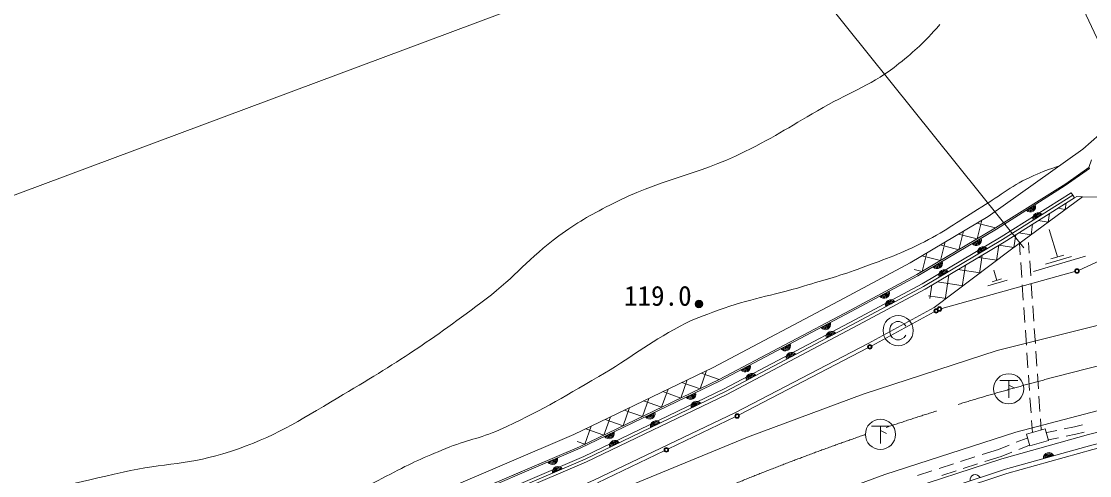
# Model space of a CAD drawing. Units: millimetres, scale not verified. Extents: x 40000 to 680000, y 20000 to 380000.
# Drawn here: x 232719 to 303547, y 291020 to 321117 of the extents above; entities that cross this region are included whole.
import ezdxf
from ezdxf.enums import TextEntityAlignment as Align

# ---------------------------------------------------------------- set-up
doc = ezdxf.new("R2010")
doc.units = ezdxf.units.MM
doc.header["$LTSCALE"] = 1000
doc.linetypes.add('CHAIN', pattern=[18.5, 12, -1.5, 3.5, -1.5])
for name, color, linetype, lineweight in [('M-BGD', 7, 'Continuous', 13), ('M-BGD-EXST', 7, 'Continuous', 13), ('M-BMK', 2, 'CHAIN', 13), ('M-BMK-OTRS', 5, 'Continuous', 13), ('M-STR-HTXT', 7, 'Continuous', 13), ('M-STR-STRC', 7, 'Continuous', 13)]:
    doc.layers.add(name, color=color, linetype=linetype, lineweight=lineweight)
doc.layers.add('M-BMK-HTXT', color=7, linetype='Continuous')
doc.styles.add('ＭＳ ゴシック', font='')
doc.styles.get('ＭＳ ゴシック').set_extended_font_data('MS Gothic')

msp = doc.modelspace()

# ---------------------------------------------------------------- linework, layer by layer
at = {"layer": 'M-BGD'}
for p, q in [((301926, 310239), (303529, 311365)), ((303529, 311365), (303485, 311435)), ((302691, 309525), (303072, 309498)), ((301999, 309084), (301935, 308657)), ((300882, 308382), (300797, 307817)), ((301935, 308657), (301439, 308732)), ((297310, 307435), (296076, 307750)), ((296408, 307947), (296094, 306713)), ((299765, 307680), (299660, 306977)), ((300797, 307817), (300140, 307916)), ((296094, 306713), (294860, 307028)), ((295192, 307225), (294878, 305991)), ((298649, 306978), (298522, 306136)), ((299660, 306977), (298842, 307100)), ((301413, 305507), (300864, 307336)), ((294878, 305991), (293644, 306305)), ((293976, 306502), (293662, 305269)), ((297534, 306289), (297382, 305279)), ((298522, 306136), (297528, 306286)), ((298944, 305648), (298890, 306433)), ((299538, 305752), (299489, 306474)), ((302846, 304642), (306458, 306281)), ((293662, 305269), (292428, 305583)), ((292760, 305780), (292446, 304547)), ((297401, 305293), (296169, 305479)), ((296424, 305630), (296242, 304417)), ((303265, 305565), (299836, 304536)), ((302339, 305536), (300625, 305021)), ((301842, 305636), (300985, 305379)), ((292446, 304547), (291905, 304684)), ((296285, 304450), (294810, 304671)), ((295314, 304971), (295101, 303556)), ((297393, 303953), (297189, 304632)), ((299046, 304151), (298978, 305149)), ((299640, 304255), (299572, 305253)), ((295168, 303606), (293451, 303864)), ((293737, 302101), (302565, 304540)), ((294203, 304311), (293961, 302694)), ((298082, 303974), (296807, 303592)), ((297712, 304049), (297075, 303857)), ((293093, 303652), (292957, 302745)), ((299148, 302655), (299080, 303652)), ((299743, 302759), (299675, 303756)), ((294052, 302763), (292860, 302942)), ((293236, 301865), (289109, 299623)), ((299251, 301158), (299183, 302156)), ((299845, 301262), (299777, 302260)), ((299353, 299662), (299285, 300659)), ((299947, 299766), (299879, 300763)), ((288845, 299482), (280309, 295041)), ((299455, 298165), (299387, 299163)), ((300050, 298269), (299981, 299267)), ((278141, 297976), (277720, 296775)), ((278995, 297388), (277793, 297809)), ((299558, 296669), (299489, 297666)), ((300152, 296773), (300084, 297770)), ((276867, 297363), (276446, 296162)), ((277720, 296775), (276519, 297196)), ((274318, 296137), (273897, 294936)), ((275592, 296750), (275171, 295549)), ((276446, 296162), (275245, 296583)), ((299660, 295172), (299592, 296170)), ((300254, 295276), (300186, 296274)), ((273044, 295524), (272623, 294322)), ((273897, 294936), (272696, 295356)), ((275171, 295549), (273970, 295969)), ((271769, 294910), (271348, 293709)), ((272623, 294322), (271422, 294743)), ((280040, 294908), (275617, 292793)), ((299748, 293888), (299694, 294673)), ((300338, 294055), (300288, 294777)), ((270495, 294297), (270074, 293096)), ((271348, 293709), (270147, 294130)), ((300710, 293887), (301376, 294018)), ((301867, 294114), (302533, 294244)), ((302533, 294244), (303080, 294380)), ((270074, 293096), (269574, 293271)), ((298685, 293229), (299402, 293513)), ((299402, 293513), (299423, 293519)), ((300675, 293877), (300710, 293887)), ((300812, 293396), (300827, 293400)), ((300827, 293400), (301489, 293530)), ((301980, 293626), (302642, 293756)), ((302642, 293756), (303183, 293890)), ((275347, 292664), (270924, 290549)), ((296419, 292413), (297503, 292762)), ((297503, 292762), (298220, 293045)), ((297687, 292297), (298392, 292576)), ((298857, 292760), (299563, 293039)), ((294991, 291953), (295943, 292260)), ((296594, 291945), (297687, 292297)), ((292136, 291034), (293088, 291340)), ((293563, 291493), (294515, 291800)), ((293739, 291025), (294691, 291332)), ((295166, 291485), (296118, 291792))]:
    msp.add_line(p, q, dxfattribs=at)
for points in [[(310301, 318753), (304756, 314117), (303102, 312642), (296819, 308191), (291657, 305125), (287276, 302771), (278589, 298192), (269357, 293750), (260314, 289884), (225305, 275163), (215694, 271531), (206342, 268854), (198227, 267453), (195224, 267038), (186362, 266700), (179669, 266898), (170794, 267757), (164814, 268652), (161018, 269707), (157868, 270786), (149105, 272190), (140249, 278013)], [(305669, 313294), (304478, 310837), (304214, 310502), (306351, 310438), (306316, 309448), (303072, 309498)], [(303663, 311937), (303485, 311435), (301959, 310358), (297310, 307435), (292100, 304341), (287699, 301977), (278995, 297388), (269729, 292930), (260558, 289009), (225621, 274320), (216050, 270620), (206562, 267978), (198365, 266563), (195303, 266141), (186366, 265799), (179612, 265999), (170684, 266863), (164626, 267771), (160751, 268847), (157576, 269935), (157558, 269943), (148795, 271346), (140249, 278013)], [(198309, 266455), (198380, 266464), (206584, 267880), (216082, 270525), (225659, 274227), (260597, 288917), (269770, 292839), (279040, 297299), (287746, 301888), (292149, 304254), (297362, 307350), (301926, 310239)], [(302332, 309766), (297675, 306838), (292444, 303732), (288028, 301359), (279310, 296763), (270018, 292292), (260831, 288365), (225883, 273671), (216271, 269955), (206716, 267294), (198473, 265872), (198375, 265858)], [(302438, 309596), (297779, 306667), (292543, 303557), (288122, 301182), (279400, 296584), (270101, 292110), (260909, 288181), (225958, 273485), (216334, 269765), (206760, 267099), (198503, 265674), (198397, 265659)], [(302691, 309525), (302545, 309427), (297883, 306497), (292641, 303383), (288216, 301006), (279490, 296406), (270184, 291928), (260987, 287996), (226033, 273300), (216397, 269575), (206804, 266904), (198534, 265476), (198419, 265460)], [(302332, 309766), (302438, 309596), (302545, 309427)], [(303072, 309498), (298285, 305961), (293249, 302156), (288860, 299772), (280064, 295196), (270684, 290712), (261587, 286723), (219964, 268831), (217027, 267843), (207237, 265022), (201933, 263964), (198660, 263896)], [(297310, 307435), (292100, 304341), (287699, 301977), (278995, 297388), (269729, 292930), (260666, 289055), (225621, 274320)], [(303466, 293754), (308617, 295029), (312885, 295681), (332272, 297387), (347404, 298474), (352367, 298550), (361662, 298004), (390418, 295597), (398111, 294568), (422048, 292483), (425768, 292169), (430036, 294635)], [(430580, 294588), (425945, 291476), (398091, 293916), (390356, 294937), (361606, 297314), (352357, 297852), (347458, 297752), (332342, 296669), (313011, 294985), (308760, 294330), (303682, 293042), (297971, 291449), (291085, 289171), (281583, 285572), (276105, 283326), (237874, 266456), (231347, 262930), (221405, 259345), (220991, 259187)], [(425919, 291178), (398058, 293618), (390324, 294638), (361584, 297014), (352351, 297552), (347471, 297452), (332366, 296370), (313047, 294687), (308820, 294036), (303759, 292752), (298058, 291162), (291185, 288888), (281693, 285293), (276223, 283050), (237995, 266181), (231432, 262695), (221490, 259110)], [(232073, 264143), (237525, 267104), (275821, 283973), (281267, 286251), (290809, 289871), (297725, 292133), (303466, 293754)]]:
    msp.add_lwpolyline(points, dxfattribs=at)
msp.add_lwpolyline([(299572, 292995), (299351, 293775), (300604, 294130), (300825, 293350)], close=True, dxfattribs=at)
for centre, radius in [((302709, 304580), 150), ((302709, 304580), 120), ((302709, 304580), 100), ((277644, 302396), 250), ((277644, 302396), 204), ((277644, 302396), 159), ((277644, 302396), 114), ((277644, 302396), 68.2), ((277644, 302396), 22.7), ((293368, 301937), 150), ((293368, 301937), 120), ((293368, 301937), 100), ((293592, 302061), 150), ((293592, 302061), 120), ((293592, 302061), 100), ((288978, 299552), 150), ((288978, 299552), 120), ((288978, 299552), 100), ((280176, 294972), 150), ((280176, 294972), 120), ((280176, 294972), 100), ((275482, 292728), 150), ((275482, 292728), 120), ((275482, 292728), 100)]:
    msp.add_circle(centre, radius, dxfattribs=at)
for centre, radius, start, end in [((299615, 308840), 354, 221.12586, 23.53104), ((299615, 308840), 283, 223.3499, 21.307), ((299615, 308840), 212, 227.09623, 17.56068), ((299615, 308840), 142, 234.80796, 9.84895), ((299615, 308840), 100, 245.12562, 359.53128), ((300137, 308086), 354, 40.95203, 203.35721), ((300137, 308086), 283, 43.17607, 201.13317), ((300137, 308086), 212, 46.9224, 197.38685), ((300137, 308086), 142, 54.63413, 189.67512), ((300137, 308086), 100, 64.95179, 179.35746), ((296017, 306615), 354, 219.50459, 21.90977), ((296017, 306615), 283, 221.72863, 19.68573), ((296017, 306615), 212, 225.47495, 15.9394), ((296017, 306615), 142, 233.18668, 8.22767), ((296017, 306615), 100, 243.50435, 357.91001), ((296478, 305832), 354, 39.50459, 201.90977), ((296478, 305832), 283, 41.72863, 199.68573), ((296478, 305832), 212, 45.47495, 195.9394), ((296478, 305832), 142, 53.18668, 188.22767), ((296478, 305832), 100, 63.50435, 177.91001), ((293438, 305083), 354, 219.50459, 21.90977), ((293438, 305083), 283, 221.72863, 19.68573), ((293438, 305083), 212, 225.47495, 15.9394), ((293438, 305083), 142, 233.18668, 8.22767), ((293438, 305083), 100, 243.50435, 357.91001), ((293899, 304300), 354, 39.50459, 201.90977), ((293899, 304300), 283, 41.72863, 199.68573), ((293899, 304300), 212, 45.47495, 195.9394), ((293899, 304300), 142, 53.18668, 188.22767), ((293899, 304300), 100, 63.50435, 177.91001), ((289922, 303119), 354, 217.04733, 19.4525), ((289922, 303119), 283, 219.27137, 17.22847), ((289922, 303119), 212, 223.01769, 13.48214), ((289922, 303119), 142, 230.72942, 5.77041), ((289922, 303119), 100, 241.04708, 355.45275), ((290358, 302322), 354, 37.04733, 199.4525), ((290358, 302322), 283, 39.27137, 197.22847), ((290358, 302322), 212, 43.01769, 193.48214), ((290358, 302322), 142, 50.72942, 185.77041), ((290358, 302322), 100, 61.04708, 175.45275), ((286021, 301041), 354, 216.59264, 18.99782), ((286021, 301041), 283, 218.81668, 16.77378), ((286021, 301041), 212, 222.56301, 13.02746), ((286021, 301041), 142, 230.27474, 5.31573), ((286021, 301041), 100, 240.5924, 354.99806), ((286440, 300234), 354, 36.59264, 198.99782), ((286440, 300234), 283, 38.81668, 196.77378), ((286440, 300234), 212, 42.56301, 193.02746), ((286440, 300234), 142, 50.27474, 185.31573), ((286440, 300234), 100, 60.5924, 174.99806), ((283368, 299642), 354, 216.59264, 18.99782), ((283368, 299642), 283, 218.81668, 16.77378), ((283368, 299642), 212, 222.56301, 13.02746), ((283368, 299642), 142, 230.27474, 5.31573), ((283368, 299642), 100, 240.5924, 354.99806), ((283786, 298835), 354, 36.59264, 198.99782), ((283786, 298835), 283, 38.81668, 196.77378), ((283786, 298835), 212, 42.56301, 193.02746), ((283786, 298835), 142, 50.27474, 185.31573), ((283786, 298835), 100, 60.5924, 174.99806), ((280714, 298243), 354, 216.59264, 18.99782), ((280714, 298243), 283, 218.81668, 16.77378), ((280714, 298243), 212, 222.56301, 13.02746), ((280714, 298243), 142, 230.27474, 5.31573), ((280714, 298243), 100, 240.5924, 354.99806), ((281132, 297436), 354, 36.59264, 198.99782), ((281132, 297436), 283, 38.81668, 196.77378), ((281132, 297436), 212, 42.56301, 193.02746), ((281132, 297436), 142, 50.27474, 185.31573), ((281132, 297436), 100, 60.5924, 174.99806), ((277085, 296418), 354, 214.49224, 16.89742), ((277085, 296418), 283, 216.71628, 14.67338), ((277085, 296418), 212, 220.46261, 10.92705), ((277085, 296418), 142, 228.17434, 3.21532), ((277085, 296418), 100, 238.492, 352.89766), ((277477, 295599), 354, 34.49224, 196.89742), ((277477, 295599), 283, 36.71628, 194.67338), ((277477, 295599), 212, 40.46261, 190.92705), ((277477, 295599), 142, 48.17434, 183.21532), ((277477, 295599), 100, 58.492, 172.89766), ((274381, 295118), 354, 214.49224, 16.89742), ((274381, 295118), 283, 216.71628, 14.67338), ((274381, 295118), 212, 220.46261, 10.92705), ((274381, 295118), 142, 228.17434, 3.21532), ((274381, 295118), 100, 238.492, 352.89766), ((274774, 294298), 354, 34.49224, 196.89742), ((274774, 294298), 283, 36.71628, 194.67338), ((274774, 294298), 212, 40.46261, 190.92705), ((274774, 294298), 142, 48.17434, 183.21532), ((274774, 294298), 100, 58.492, 172.89766), ((271678, 293817), 354, 214.49224, 16.89742), ((271678, 293817), 283, 216.71628, 14.67338), ((271678, 293817), 212, 220.46261, 10.92705), ((271678, 293817), 142, 228.17434, 3.21532), ((271678, 293817), 100, 238.492, 352.89766), ((272070, 292998), 354, 34.49224, 196.89742), ((272070, 292998), 283, 36.71628, 194.67338), ((272070, 292998), 212, 40.46261, 190.92705), ((272070, 292998), 142, 48.17434, 183.21532), ((272070, 292998), 100, 58.492, 172.89766), ((300841, 292194), 354, 24.3797, 186.78487), ((267921, 292107), 354, 211.94504, 14.35022), ((267921, 292107), 283, 214.16908, 12.12618), ((267921, 292107), 212, 217.9154, 8.37985), ((267921, 292107), 142, 225.62713, 0.66812), ((267921, 292107), 100, 235.9448, 350.35046), ((300841, 292194), 283, 26.60373, 184.56084), ((300841, 292194), 212, 30.35006, 180.81451), ((300841, 292194), 142, 38.06179, 173.10278), ((300841, 292194), 100, 48.37945, 162.78512), ((268285, 291275), 354, 31.94504, 194.35022), ((268285, 291275), 283, 34.16908, 192.12618), ((268285, 291275), 212, 37.9154, 188.37985), ((268285, 291275), 142, 45.62713, 180.66812), ((268285, 291275), 100, 55.9448, 170.35046), ((295969, 290730), 354, 27.10921, 189.51439)]:
    msp.add_arc(centre, radius, start, end, dxfattribs=at)
for points, knots in [([(149701, 282561), (150569, 280579), (150816, 279972), (151719, 278412), (152470, 277115), (152787, 276289), (153815, 275198), (154677, 274284), (155218, 273771), (156339, 273207), (158340, 272200), (159569, 271678), (161797, 271451), (163547, 271272), (164566, 271218), (166300, 271517), (169086, 271998), (170560, 272698), (173192, 273731), (175984, 274826), (177312, 275992), (180128, 277023), (182268, 277806), (183573, 277955), (185833, 278246), (190601, 278861), (193381, 277891), (198137, 278596), (202798, 279287), (205370, 279993), (209880, 281357), (214241, 282677), (216515, 283911), (220799, 285464), (224878, 286942), (227125, 287895), (231279, 289144), (234439, 290093), (236239, 290531), (239459, 291249), (242222, 291864), (243887, 291732), (246576, 292617), (249528, 293588), (251018, 294592), (253694, 296173), (257668, 298522), (259852, 299936), (263529, 302728), (265511, 304233), (266339, 305426), (268346, 306897), (269597, 307813), (270370, 308231), (271745, 308950), (275072, 310692), (277318, 310823), (280685, 312485), (282770, 313514), (283849, 314259), (285870, 315409), (287845, 316532), (289141, 316888), (290907, 318317), (292045, 319237), (292481, 319638), (293621, 320901)], [0, 0, 0, 0, 1, 1, 1, 2, 2, 2, 3, 3, 3, 4, 4, 4, 5, 5, 5, 6, 6, 6, 7, 7, 7, 8, 8, 8, 9, 9, 9, 10, 10, 10, 11, 11, 11, 12, 12, 12, 13, 13, 13, 14, 14, 14, 15, 15, 15, 16, 16, 16, 17, 17, 17, 18, 18, 18, 19, 19, 19, 20, 20, 20, 21, 21, 21, 22, 22, 22, 22]), ([(301553, 311545), (300746, 311293), (300496, 311182), (299838, 310899), (298395, 310278), (297734, 309640), (296389, 308828), (294903, 307931), (294140, 307303), (292592, 306517), (291038, 305728), (290105, 305413), (288470, 304806), (286977, 304252), (286108, 304031), (284584, 303569), (282382, 302901), (281070, 302776), (278912, 301979), (277910, 301609), (277333, 301423), (276389, 300923), (274200, 299766), (273147, 298818), (271001, 297582), (268474, 296127), (267082, 295247), (264419, 294060), (263078, 293462), (262227, 293381), (260870, 292823), (259403, 292219), (258586, 291862), (257183, 291123), (255626, 290302), (254698, 289912), (253285, 288862), (252509, 288285), (252228, 287778), (251459, 287190), (250650, 286572), (250166, 286256), (249261, 285787), (247398, 284823), (246275, 284444), (244323, 283673), (241692, 282634), (240147, 282243), (237515, 281207), (236247, 280707), (235533, 280436), (234291, 279876), (231920, 278806), (230706, 277941), (228264, 277046), (227171, 276646), (226504, 276600), (225368, 276344), (224364, 276118), (223784, 276071), (222787, 275815), (217925, 274566), (215291, 273539), (210438, 272259), (208647, 271787), (207611, 271658), (205794, 271297), (202948, 270730), (201279, 270753), (198484, 269974), (196901, 269532), (196101, 269022), (194541, 268503), (193349, 268107), (192689, 267849), (191467, 267561), (190427, 267315), (189821, 267300), (188760, 267170), (185639, 266787), (184513, 266881), (180715, 266867)], [0, 0, 0, 0, 1, 1, 1, 2, 2, 2, 3, 3, 3, 4, 4, 4, 5, 5, 5, 6, 6, 6, 7, 7, 7, 8, 8, 8, 9, 9, 9, 10, 10, 10, 11, 11, 11, 12, 12, 12, 13, 13, 13, 14, 14, 14, 15, 15, 15, 16, 16, 16, 17, 17, 17, 18, 18, 18, 19, 19, 19, 20, 20, 20, 21, 21, 21, 22, 22, 22, 23, 23, 23, 24, 24, 24, 25, 25, 25, 26, 26, 26, 27, 27, 27, 27])]:
    msp.add_open_spline(points, degree=3, knots=knots, dxfattribs=at)
at = {"layer": 'M-BGD-EXST'}
for p, q in [((297583, 297322), (298783, 297322)), ((298183, 297322), (298183, 296172)), ((298183, 297022), (298583, 296822)), ((289078, 294301), (290278, 294301)), ((289678, 294301), (289678, 293151)), ((289678, 294001), (290078, 293801))]:
    msp.add_line(p, q, dxfattribs=at)
for centre in [(298183, 296772), (289678, 293751)]:
    msp.add_circle(centre, 1000, dxfattribs=at)
at = {"layer": 'M-BMK'}
msp.add_arc((344326, 132952), 170149, 84.1847, 115.08484, dxfattribs=at)
at = {"layer": 'M-BMK-OTRS'}
for points in [[(127060, 270642), (141664, 266596), (154503, 263225), (161429, 261751), (170481, 260238), (178317, 259561), (184940, 259498), (194511, 260320), (202766, 261817), (209846, 263717), (217658, 266427), (226266, 269877), (238504, 275169), (271086, 289555), (280853, 293567), (288537, 296419), (297424, 299305), (307223, 301769)], [(308185, 296386), (298653, 293908), (289959, 291099), (282479, 288332), (273032, 284398), (262397, 279723), (250292, 274380), (240364, 269964), (228495, 264708), (225363, 263353), (219504, 261007), (211582, 258257), (203969, 256008), (195227, 254280), (185235, 253388), (178127, 253138), (169216, 253914), (160406, 255769), (153005, 257484), (145966, 259156), (140007, 260778), (125280, 264627)]]:
    msp.add_lwpolyline(points, dxfattribs=at)
at = {"layer": 'M-STR-HTXT'}
for p, q in [((307602, 312389), (296897, 335249)), ((197803, 296738), (297500, 333961)), ((299193, 306119), (278258, 332167))]:
    msp.add_line(p, q, dxfattribs=at)
at = {"layer": 'M-STR-STRC'}
for p, q in [((290450, 301075), (290350, 300925)), ((290600, 301175), (290450, 301075)), ((290750, 301225), (290600, 301175)), ((290950, 301225), (290750, 301225)), ((291100, 301175), (290950, 301225)), ((291250, 301075), (291100, 301175)), ((291350, 300925), (291250, 301075)), ((290350, 300925), (290300, 300725)), ((290300, 300725), (290300, 300525)), ((290300, 300525), (290350, 300325)), ((290350, 300325), (290450, 300175)), ((291250, 300175), (291350, 300325)), ((290450, 300175), (290600, 300075)), ((290600, 300075), (290750, 300025)), ((290750, 300025), (290950, 300025)), ((290950, 300025), (291100, 300075)), ((291100, 300075), (291250, 300175))]:
    msp.add_line(p, q, dxfattribs=at)
msp.add_circle((290850, 300625), 1000, dxfattribs=at)

# ---------------------------------------------------------------- texts
at = {"layer": 'M-BMK-HTXT', "style": 'ＭＳ ゴシック'}
msp.add_text('119.0', height=1320, dxfattribs=at).set_placement((272671, 301879), align=Align.BOTTOM_LEFT)

doc.saveas('drawing.dxf')
